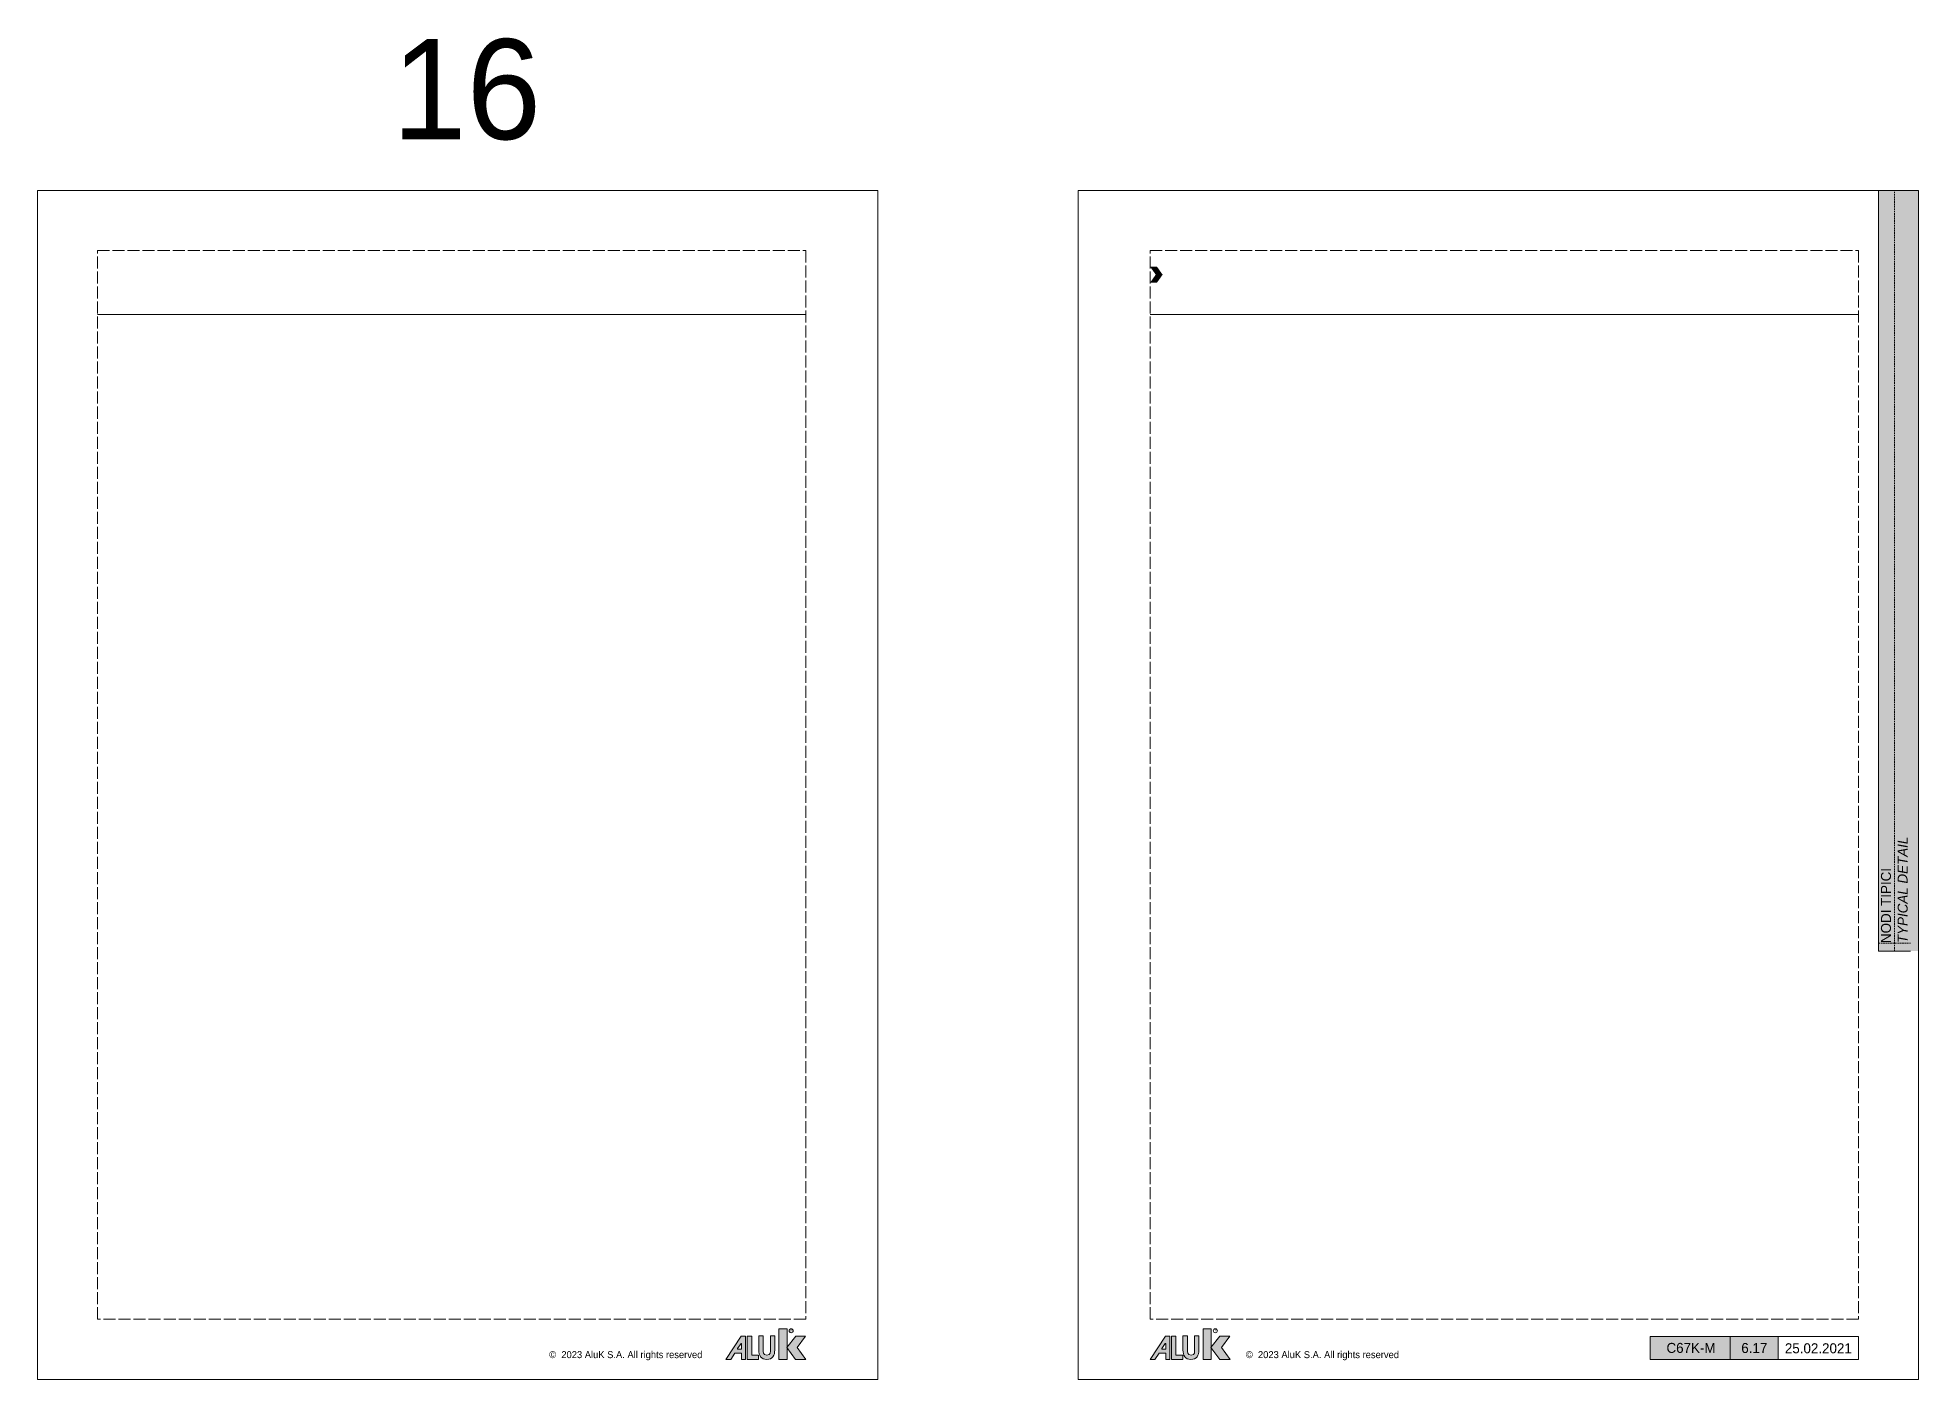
# Model space of a CAD drawing. Header units: millimetres. Extents: x -8 to 2550, y -393 to 1062.
# Drawn here: x 1300 to 1770, y -393 to -57.8 of the extents above; entities that cross this region are included whole.
import ezdxf
from ezdxf.enums import TextEntityAlignment as Align

# ---------------------------------------------------------------- set-up
doc = ezdxf.new("R2010")
doc.units = ezdxf.units.MM
doc.header["$LTSCALE"] = 0.25
doc.header["$MEASUREMENT"] = 0
for name, pattern in [('ACAD_ISO02W100', [15, 12, -3]), ('DOT2', [0.125, 0, -0.125]), ('HIDDEN', [9.525, 6.35, -3.175])]:
    doc.linetypes.add(name, pattern=pattern)
doc.layers.add('01_ALUK Logo', color=7, linetype='Continuous')
doc.layers.add('01_External Border', color=150, linetype='Continuous', lineweight=20)
doc.layers.add('01_Text', color=40, linetype='Continuous', lineweight=25)
doc.layers.add('01_Fill Border Grey', color=7, linetype='Continuous', true_color=0x555655)
doc.layers.add('01_Fill Border Red', color=7, linetype='Continuous', lineweight=20, true_color=0xe2001a)
doc.layers.add('01_Text [White]', color=7, linetype='Continuous', lineweight=25, true_color=0xffffff)
doc.layers.add('02_Block Frame', color=7, linetype='Continuous', lineweight=5, true_color=0xe2001a, plot=False)
doc.layers.add('02_Layout Grid', color=252, linetype='DOT2', lineweight=5, plot=False, transparency=0.5)
doc.styles.add('ALUK Main&Secondary Titles', font='GOTHIC.TTF')
doc.styles.add('Aluk Text', font='GOTHIC.TTF')
doc.styles.get("Standard").update_dxf_attribs({"font": 'arial.ttf'})

# ---------------------------------------------------------------- blocks, each defined once
blk = doc.blocks.new('block 2')
at = {"layer": '01_ALUK Logo', "color": 242, "lineweight": 9, "true_color": 0xe2001a}
blk.add_open_spline([(90.6, 45.4), (90.6, 44), (89.4, 42.8), (87.9, 42.8), (86.4, 42.8), (85.3, 44), (85.3, 45.4), (85.3, 46.9), (86.4, 48.1), (87.9, 48.1), (89.4, 48.1), (90.6, 46.9), (90.6, 45.4)], degree=3, knots=[0, 0, 0, 0, 1, 1, 1, 2, 2, 2, 3, 3, 3, 4, 4, 4, 4], dxfattribs=at)
blk = doc.blocks.new('block 3')
at = {"layer": '01_ALUK Logo', "lineweight": 9}
h = blk.add_hatch(color=256, dxfattribs=at)
h.dxf.hatch_style = 2
edge = h.paths.add_edge_path()
edge.add_spline(control_points=[(66.5, 20.2), (66.5, 13.6), (63.7, 7.9), (56, 7.9), (48.4, 7.9), (45.6, 13.6), (45.6, 20.2), (45.6, 20.2), (45.6, 38.7), (45.6, 38.7), (45.6, 38.7), (51.5, 38.7), (51.5, 38.7), (51.5, 38.7), (51.5, 20.7), (51.5, 20.7), (51.5, 18.3), (50.6, 13.6), (56.2, 13.6), (61.7, 13.6), (60.7, 18.4), (60.7, 20.7), (60.7, 20.7), (60.7, 38.7), (60.7, 38.7), (60.7, 38.7), (66.5, 38.7), (66.5, 38.7), (66.5, 38.7), (66.5, 20.2), (66.5, 20.2)], knot_values=[0, 0, 0, 0, 1, 1, 1, 2, 2, 2, 3, 3, 3, 4, 4, 4, 5, 5, 5, 6, 6, 6, 7, 7, 7, 8, 8, 8, 9, 9, 9, 10, 10, 10, 10], degree=3, periodic=0)
at = {"layer": '01_ALUK Logo', "lineweight": 0}
blk.add_open_spline([(66.5, 20.2), (66.5, 13.6), (63.7, 7.9), (56, 7.9), (48.4, 7.9), (45.6, 13.6), (45.6, 20.2), (45.6, 20.2), (45.6, 38.7), (45.6, 38.7), (45.6, 38.7), (51.5, 38.7), (51.5, 38.7), (51.5, 38.7), (51.5, 20.7), (51.5, 20.7), (51.5, 18.3), (50.6, 13.6), (56.2, 13.6), (61.7, 13.6), (60.7, 18.4), (60.7, 20.7), (60.7, 20.7), (60.7, 38.7), (60.7, 38.7), (60.7, 38.7), (66.5, 38.7), (66.5, 38.7), (66.5, 38.7), (66.5, 20.2), (66.5, 20.2)], degree=3, knots=[0, 0, 0, 0, 1, 1, 1, 2, 2, 2, 3, 3, 3, 4, 4, 4, 5, 5, 5, 6, 6, 6, 7, 7, 7, 8, 8, 8, 9, 9, 9, 10, 10, 10, 10], dxfattribs=at)
blk = doc.blocks.new('A$C20372')
at = {"layer": '01_ALUK Logo', "lineweight": 9}
h = blk.add_hatch(color=256, dxfattribs=at)
h.dxf.hatch_style = 2
h.paths.add_polyline_path([(8.6, 13.2), (0, 0), (2.7, 0), (5.1, 3.6), (8.8, 3.6), (8.8, 0), (11.1, 0), (11.1, 13.2)])
h.paths.add_polyline_path([(8.8, 5.9), (6.6, 5.9), (6.6, 6.1), (8.5, 9), (8.8, 9)])
h = blk.add_hatch(color=256, dxfattribs=at)
h.dxf.hatch_style = 2
h.paths.add_polyline_path([(12, 13.2), (14.5, 13.2), (14.5, 2.5), (18.4, 2.5), (18.4, 0), (12, 0)])
at = {"layer": '01_ALUK Logo', "lineweight": 9, "true_color": 0xe2001a}
h = blk.add_hatch(color=242, dxfattribs=at)
h.dxf.hatch_style = 2
h.paths.add_polyline_path([(34.4, 0), (29.8, 0), (29.8, 17.2), (34.4, 17.2)])
at = {"layer": '01_ALUK Logo', "lineweight": 0, "true_color": 0xe2001a}
h = blk.add_hatch(color=242, dxfattribs=at)
h.dxf.hatch_style = 2
h.paths.add_polyline_path([(34.2, 6.7), (39.3, 13.2), (44.8, 13.2), (40.1, 6.7), (45, 0), (39.2, 0)])
at = {"layer": '01_ALUK Logo', "lineweight": 0, "flags": 128}
for points in [[(8.6, 13.2), (0, 0), (2.7, 0), (5.1, 3.6), (8.8, 3.6), (8.8, 0), (11.1, 0), (11.1, 13.2), (8.6, 13.2)], [(12, 13.2), (14.5, 13.2), (14.5, 2.5), (18.4, 2.5), (18.4, 0), (12, 0), (12, 13.2)], [(8.8, 5.9), (6.6, 5.9), (6.6, 6.1), (8.5, 9), (8.8, 9), (8.8, 5.9)]]:
    blk.add_lwpolyline(points, dxfattribs=at)
at = {"layer": '01_ALUK Logo', "color": 242, "lineweight": 0, "true_color": 0xe2001a, "flags": 128}
for points in [[(34.4, 0), (29.8, 0), (29.8, 17.2), (34.4, 17.2), (34.4, 0)], [(34.2, 6.7), (39.3, 13.2), (44.8, 13.2), (40.1, 6.7), (45, 0), (39.2, 0), (34.2, 6.7)]]:
    blk.add_lwpolyline(points, dxfattribs=at)
at = {"layer": '01_ALUK Logo', "xscale": 0.4297560720293661, "yscale": 0.4297560720293661, "zscale": 0.4297560720293661}
blk.add_blockref('block 3', (-1.1, -3.4), dxfattribs=at)
at = {"layer": '01_ALUK Logo', "color": 242, "lineweight": 0, "true_color": 0xe2001a, "xscale": 0.4297560720293661, "yscale": 0.4297560720293661, "zscale": 0.4297560720293661}
blk.add_blockref('block 2', (-1.1, -3.4), dxfattribs=at)
at = {"layer": '01_ALUK Logo', "color": 242, "lineweight": 0, "true_color": 0xe2001a, "insert": (36.3, 15.6), "char_height": 1.084, "attachment_point": 7}
blk.add_mtext('\\fArial|b0|i0|c0|p34;\\W1;R', dxfattribs=at)
blk = doc.blocks.new('A$C14581')
at = {"layer": '01_Text', "insert": (0, -0.19), "char_height": 2, "attachment_point": 7, "style": 'Aluk Text'}
blk.add_mtext_dynamic_manual_height_columns('{\\fPoppins|b0|i0|c0|p2;\\H0.875x;©  2023 AluK S.A. All rights reserved}', width=51.3351, gutter_width=204.25, heights=[0], dxfattribs=at)
blk = doc.blocks.new('serie_')
at = {"layer": '01_Text [White]', "color": 7, "true_color": 0xffffff, "insert": (10, -2.87), "char_height": 2.5, "attachment_point": 5, "style": 'ALUK Main&Secondary Titles'}
blk.add_mtext_dynamic_manual_height_columns('{\\fPoppins|b0|i0|c0|p2;C67K-M}', width=20, gutter_width=12.5, heights=[0], dxfattribs=at)

msp = doc.modelspace()

# ---------------------------------------------------------------- hatches: boundary and pattern name
at = {"layer": '01_Fill Border Grey', "ltscale": 0.25}
h = msp.add_hatch(color=256, dxfattribs=at)
h.dxf.hatch_style = 1
h.paths.add_polyline_path([(1735, -388.035), (1703, -388.035), (1703, -382.29), (1735, -382.29)])
at = {"layer": '01_Fill Border Red', "ltscale": 0.25}
h = msp.add_hatch(color=256, dxfattribs=at)
h.dxf.hatch_style = 1
h.paths.add_polyline_path([(1760, -286), (1760, -96), (1770, -96), (1770, -286)])

# ---------------------------------------------------------------- linework, layer by layer
at = {"layer": '01_External Border'}
for points in [[(1723, -388.035), (1703, -388.035), (1703, -382.29), (1723, -382.29)], [(1735, -388.035), (1723, -388.035), (1723, -382.29), (1735, -382.29)], [(1755, -388.035), (1735, -388.035), (1735, -382.29), (1755, -382.29)]]:
    msp.add_lwpolyline(points, close=True, dxfattribs=at)
at = {"layer": '01_Fill Border Red'}
for points in [[(1581.141, -117.029), (1579.412, -117.029), (1579.73, -115.029), (1578, -115.029)], [(1579.73, -119.029), (1578, -119.029), (1581.141, -117.029), (1579.412, -117.029)]]:
    msp.add_solid(points, dxfattribs=at)
at = {"layer": '02_Block Frame'}
for p, q in [((1760, -286), (1760, -96)), ((1768, -286), (1760, -286))]:
    msp.add_line(p, q, dxfattribs=at)
for points in [[(1300, -393), (1300, -96), (1510, -96), (1510, -393)], [(1560, -393), (1560, -96), (1770, -96), (1770, -393)]]:
    msp.add_lwpolyline(points, close=True, dxfattribs=at)
at = {"layer": '02_Block Frame', "linetype": 'ACAD_ISO02W100'}
for points in [[(1315, -378), (1315, -111), (1492, -111), (1492, -378)], [(1578, -378), (1578, -111), (1755, -111), (1755, -378)], [(1315.001, -127), (1492.001, -127), (1492.001, -127), (1315.001, -127)], [(1578, -127), (1755, -127), (1755, -127), (1578, -127)]]:
    msp.add_lwpolyline(points, close=True, dxfattribs=at)
at = {"layer": '02_Layout Grid', "linetype": 'HIDDEN', "ltscale": 0.25}
for p, q in [((1764, -286), (1764, -96)), ((1760, -284), (1768, -284))]:
    msp.add_line(p, q, dxfattribs=at)

# ---------------------------------------------------------------- block references
at = {"layer": '01_ALUK Logo', "ltscale": 0.25, "xscale": 0.4444444444444423, "yscale": 0.4444444444444423, "zscale": 0.4444444444444423}
for p in [(1472, -388.035), (1578, -388.035)]:
    msp.add_blockref('A$C20372', p, dxfattribs=at)
at = {"layer": '01_Text'}
for p in [(1427.852, -388.035), (1601.938, -388.035)]:
    msp.add_blockref('A$C14581', p, dxfattribs=at)
at = {"layer": '01_Text [White]', "color": 7, "true_color": 0xffffff}
msp.add_blockref('serie_', (1703.182, -382.29), dxfattribs=at)

# ---------------------------------------------------------------- texts
at = {"layer": '01_Text', "style": 'Aluk Text'}
msp.add_text('16', height=25, dxfattribs=at).set_placement((1388.63, -83.182))
at = {"layer": '01_Text', "style": 'ALUK Main&Secondary Titles'}
msp.add_attdef('25.02.2021', text='', height=2.5, dxfattribs=at).set_placement((1745, -385.229), align=Align.MIDDLE)
at = {"layer": '01_Text [White]', "insert": (1764, -284), "char_height": 2.5, "attachment_point": 4, "rotation": 90, "style": 'ALUK Main&Secondary Titles'}
msp.add_mtext_dynamic_manual_height_columns('NODI TIPICI\\P{\\fCentury Gothic|b0|i1|c0|p34;TYPICAL DETAIL}', width=120.62971, gutter_width=15, heights=[0], dxfattribs=at)
at = {"layer": '01_Text [White]', "color": 7, "ltscale": 0.25, "true_color": 0xffffff, "style": 'Aluk Text'}
msp.add_attdef('6.17', text='', height=2.5, dxfattribs=at).set_placement((1729, -385.165), align=Align.MIDDLE)

doc.saveas('drawing.dxf')
